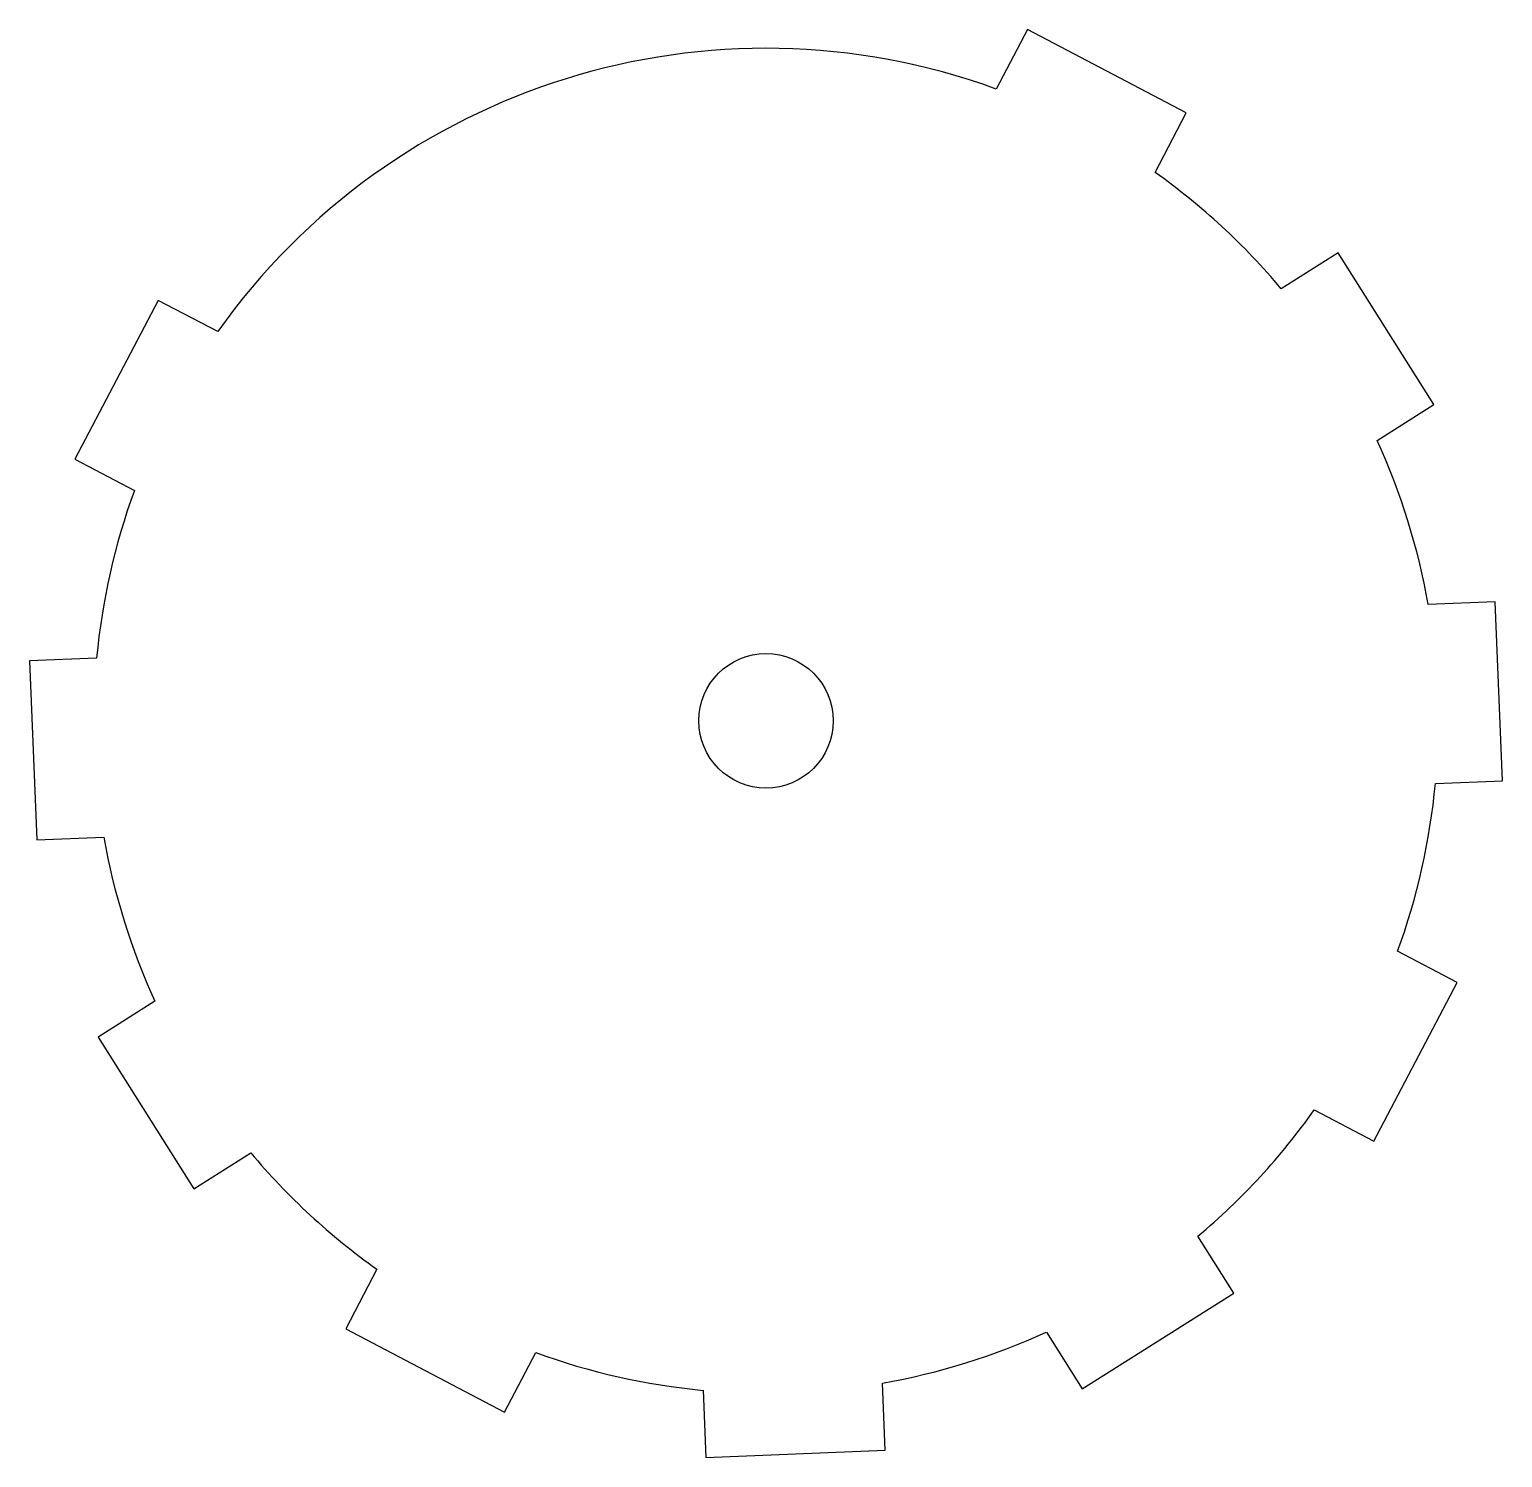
# Model space of a CAD drawing. Extents: x 33.6 to 66.4, y 13.6 to 45.4.
import ezdxf

# ---------------------------------------------------------------- set-up
doc = ezdxf.new("R2010")
doc.units = 0
doc.header["$MEASUREMENT"] = 0
doc.layers.add('VISIBLE', color=7, linetype='CONTINUOUS')

msp = doc.modelspace()

# ---------------------------------------------------------------- linework, layer by layer
at = {"layer": 'VISIBLE'}
for p, q in [((55.835, 45.421), (55.138, 44.092)), ((59.377, 43.562), (55.835, 45.421)), ((58.68, 42.233), (59.377, 43.562)), ((62.764, 40.437), (61.496, 39.635)), ((64.902, 37.056), (62.764, 40.437)), ((36.438, 39.377), (34.579, 35.835)), ((37.767, 38.68), (36.438, 39.377)), ((63.634, 36.255), (64.902, 37.056)), ((34.579, 35.835), (35.908, 35.138)), ((66.272, 32.657), (64.774, 32.596)), ((66.433, 28.66), (66.272, 32.657)), ((35.066, 31.4), (33.567, 31.34)), ((33.567, 31.34), (33.728, 27.343)), ((64.934, 28.6), (66.433, 28.66)), ((33.728, 27.343), (35.226, 27.404)), ((65.421, 24.165), (64.092, 24.862)), ((63.562, 20.623), (65.421, 24.165)), ((36.366, 23.745), (35.098, 22.944)), ((35.098, 22.944), (37.236, 19.563)), ((62.233, 21.32), (63.562, 20.623)), ((37.236, 19.563), (38.504, 20.365)), ((60.437, 17.236), (59.635, 18.504)), ((41.32, 17.767), (40.623, 16.438)), ((57.056, 15.098), (60.437, 17.236)), ((40.623, 16.438), (44.165, 14.579)), ((56.255, 16.366), (57.056, 15.098)), ((44.165, 14.579), (44.862, 15.908)), ((52.657, 13.728), (52.596, 15.226)), ((48.6, 15.066), (48.66, 13.567)), ((48.66, 13.567), (52.657, 13.728))]:
    msp.add_line(p, q, dxfattribs=at)
msp.add_circle((50, 30), 1.5, dxfattribs=at)
for start, end in [(69.9678, 144.6432), (39.9678, 54.6432), (9.9678, 24.6432), (159.9678, 174.6432), (339.9678, 354.6432), (189.9678, 204.6432), (309.9678, 324.6432), (219.9678, 234.6432), (279.9678, 294.6432), (249.9678, 264.6432)]:
    msp.add_arc((50, 30), 15, start, end, dxfattribs=at)

doc.saveas('drawing.dxf')
